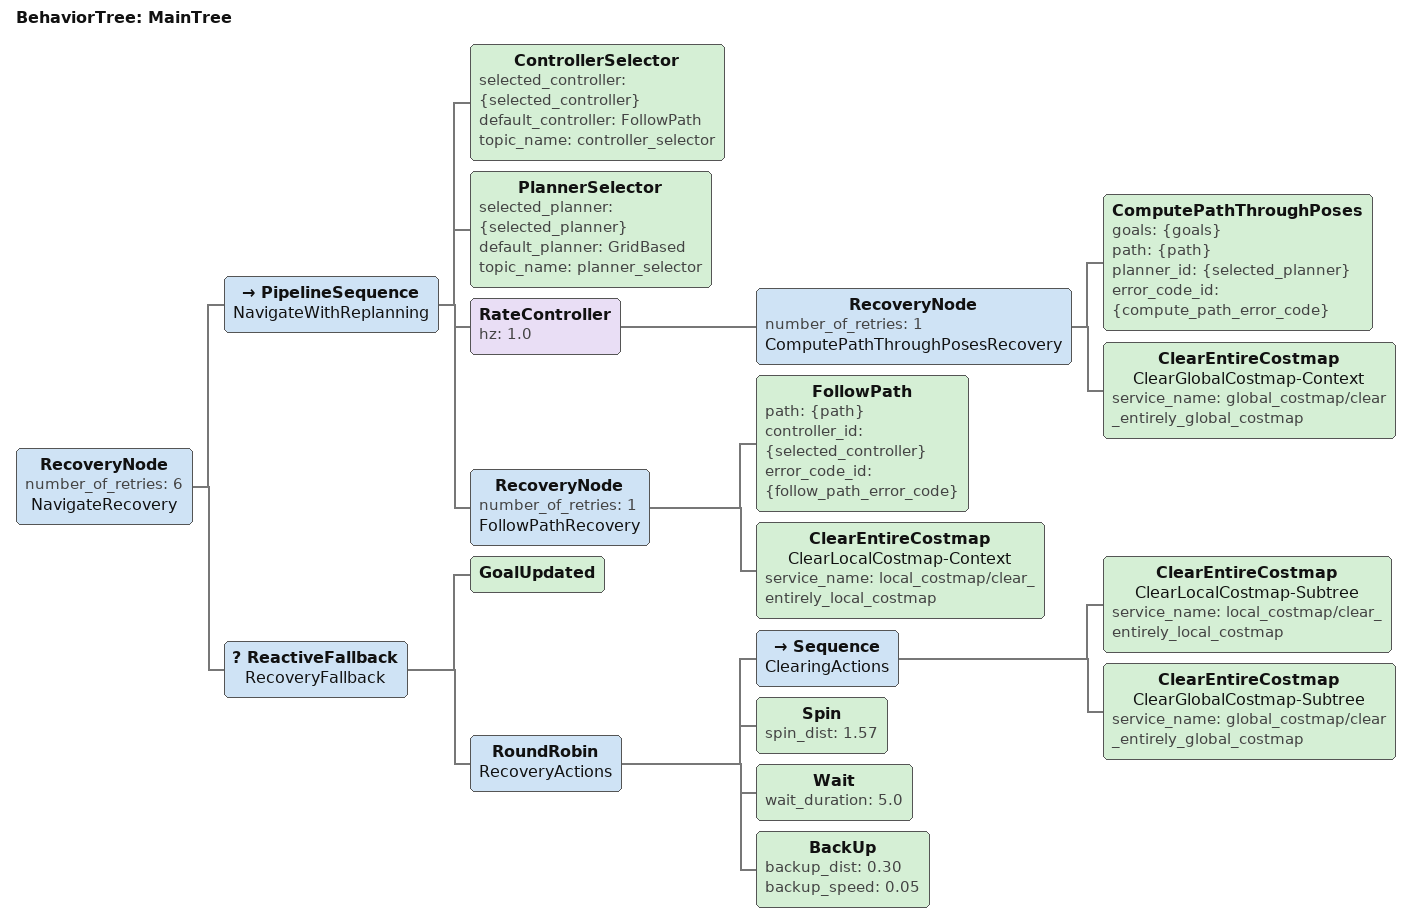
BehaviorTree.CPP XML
<root BTCPP_format="4" main_tree_to_execute="MainTree">
  <BehaviorTree ID="MainTree">
    <RecoveryNode number_of_retries="6" name="NavigateRecovery">
      <PipelineSequence name="NavigateWithReplanning">
        <ControllerSelector selected_controller="{selected_controller}" default_controller="FollowPath" topic_name="controller_selector"/>
        <PlannerSelector selected_planner="{selected_planner}" default_planner="GridBased" topic_name="planner_selector"/>
        <RateController hz="1.0">
          <RecoveryNode number_of_retries="1" name="ComputePathThroughPosesRecovery">
            <ComputePathThroughPoses goals="{goals}" path="{path}" planner_id="{selected_planner}" error_code_id="{compute_path_error_code}"/>
            <ClearEntireCostmap name="ClearGlobalCostmap-Context" service_name="global_costmap/clear_entirely_global_costmap"/>
          </RecoveryNode>
        </RateController>
        <RecoveryNode number_of_retries="1" name="FollowPathRecovery">
          <FollowPath path="{path}" controller_id="{selected_controller}" error_code_id="{follow_path_error_code}"/>
          <ClearEntireCostmap name="ClearLocalCostmap-Context" service_name="local_costmap/clear_entirely_local_costmap"/>
        </RecoveryNode>
      </PipelineSequence>
      <ReactiveFallback name="RecoveryFallback">
        <GoalUpdated/>
        <RoundRobin name="RecoveryActions">
          <Sequence name="ClearingActions">
            <ClearEntireCostmap name="ClearLocalCostmap-Subtree" service_name="local_costmap/clear_entirely_local_costmap"/>
            <ClearEntireCostmap name="ClearGlobalCostmap-Subtree" service_name="global_costmap/clear_entirely_global_costmap"/>
          </Sequence>
          <Spin spin_dist="1.57"/>
          <Wait wait_duration="5.0"/>
          <BackUp backup_dist="0.30" backup_speed="0.05"/>
        </RoundRobin>
      </ReactiveFallback>
    </RecoveryNode>
  </BehaviorTree>
</root>
